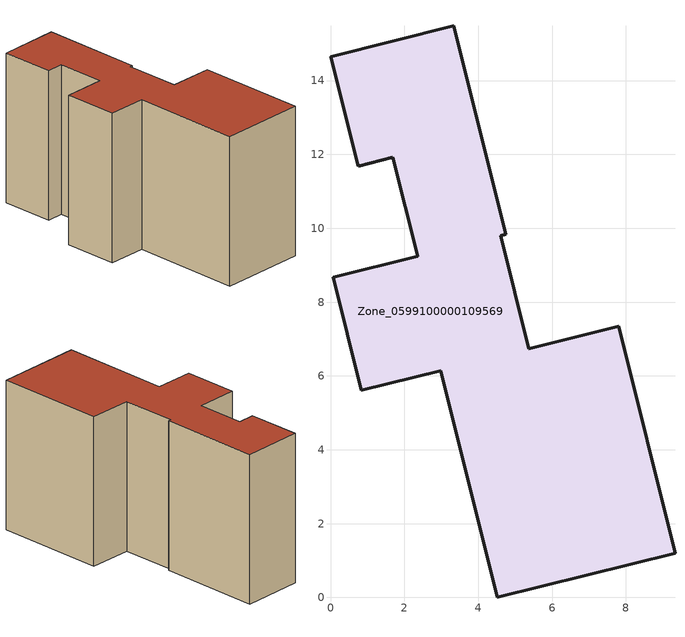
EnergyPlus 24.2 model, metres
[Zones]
Zone_0599100000109569
 floor ground (C_G): 5.37,6.74 7.8,7.34 9.33,1.2 4.52,0 2.99,6.14 0.83,5.61 0.07,8.67 2.36,9.24 1.69,11.92 0.75,11.68 0,14.65 3.34,15.49 4.75,9.84 4.61,9.8 z0
 wall outside (C_F): 4.75,9.84 3.34,15.49 0,14.65 0.75,11.68 1.69,11.92 2.36,9.24 0.07,8.67 0.83,5.61 2.99,6.14 4.52,0 9.33,1.2 7.8,7.34 5.37,6.74 4.61,9.8 4.75,9.84 z0:8.7
 roof outside (C_R): 2.36,9.24 0.07,8.67 0.83,5.61 2.99,6.14 4.52,0 9.33,1.2 7.8,7.34 5.37,6.74 4.61,9.8 4.75,9.84 3.34,15.49 0,14.65 0.75,11.68 1.69,11.92 z8.7
[BUILDING]
Pand.0599100000109569: North Axis=0; Terrain=City; Loads Convergence Tolerance Value=0.04; Temperature Convergence Tolerance Value=0.4; Solar Distribution=FullExterior; Maximum Number of Warmup Days=25; Minimum Number of Warmup Days=1
[Site:Location]
Rotterdam.The.Hague.AP_ZH_NLD Design_Conditions: Latitude=51.96; Longitude=4.45; Time Zone=1; Elevation=-4.5
[SITE:GROUNDTEMPERATURE:BUILDINGSURFACE]
18, 18, 18, 18, 18, 18, 18, 18, 18, 18, 18, 18
[MATERIAL] Thermal Absorptance=0.9; Solar Absorptance=0.7; Visible Absorptance=0.7
Name | Roughness | Thickness | Conductivity | Density | Specific Heat
G.TI.1965-1974 | MediumSmooth | 0.15 | 0.882353 | 540 | 1210
F.TI.1965-1974 | Rough | 0.3 | 0.697674 | 1920 | 840
R.TI.1965-1974 | MediumRough | 0.2 | 0.232558 | 1500 | 1000
[CONSTRUCTION]
C_G: G.TI.1965-1974
C_F: F.TI.1965-1974
C_R: R.TI.1965-1974
[ZONE]
Zone_0599100000109569: Type=1; Multiplier=1; Ceiling Height=Autocalculate; Volume=Autocalculate; Floor Area=autocalculate; Part of Total Floor Area=Yes
[ZONEINFILTRATION:DESIGNFLOWRATE]
Infil_Zone_0599100000109569: Zone or ZoneList or Space or SpaceList=Zone_0599100000109569; Schedule=AlwaysOn; Design Flow Rate Calculation Method=Flow/Area; Flow Rate per Floor Area=0.003; Constant Term Coefficient=1; Temperature Term Coefficient=0; Velocity Term Coefficient=0; Velocity Squared Term Coefficient=0
[HVACTEMPLATE:ZONE:IDEALLOADSAIRSYSTEM]
Zone_0599100000109569: Maximum Heating Supply Air Temperature=50; Minimum Cooling Supply Air Temperature=13; Maximum Heating Supply Air Humidity Ratio=0.0156; Minimum Cooling Supply Air Humidity Ratio=0.0077; Heating Limit=NoLimit; Cooling Limit=NoLimit; Dehumidification Control Type=ConstantSensibleHeatRatio; Cooling Sensible Heat Ratio=0.7; Dehumidification Setpoint=60; Humidification Control Type=None; Humidification Setpoint=30; Outdoor Air Method=None; Outdoor Air Flow Rate per Person=0.00944; Outdoor Air Flow Rate per Zone Floor Area=0; Outdoor Air Flow Rate per Zone=0; Demand Controlled Ventilation Type=None; Outdoor Air Economizer Type=NoEconomizer; Heat Recovery Type=None; Sensible Heat Recovery Effectiveness=0.7; Latent Heat Recovery Effectiveness=0.65
[ZONECONTROL:THERMOSTAT]
ThermostatControl_Zone_0599100000109569: Zone or ZoneList=Zone_0599100000109569; Control Type Schedule=DualSetpointControlType; Control 1=Thermostat_Zone_0599100000109569; Temperature Difference Between Cutout And Setpoint=0
[THERMOSTATSETPOINT:DUALSETPOINT]
Thermostat_Zone_0599100000109569: Heating Setpoint Temperature Schedule=HeatingSetpoint_Zone_0599100000109569; Cooling Setpoint Temperature Schedule=CoolingSetpoint_Zone_0599100000109569
[SCHEDULE:COMPACT]
HeatingSetpoint_Zone_0599100000109569: Through: 12/31, For: AllDays, Until: 24:00, 21
CoolingSetpoint_Zone_0599100000109569: Through: 12/31, For: AllDays, Until: 24:00, 24
DualSetpointControlType: Through: 12/31, For: AllDays, Until: 24:00, 4
AlwaysOn: Through: 12/31, For: AllDays, Until: 24:00, 1
